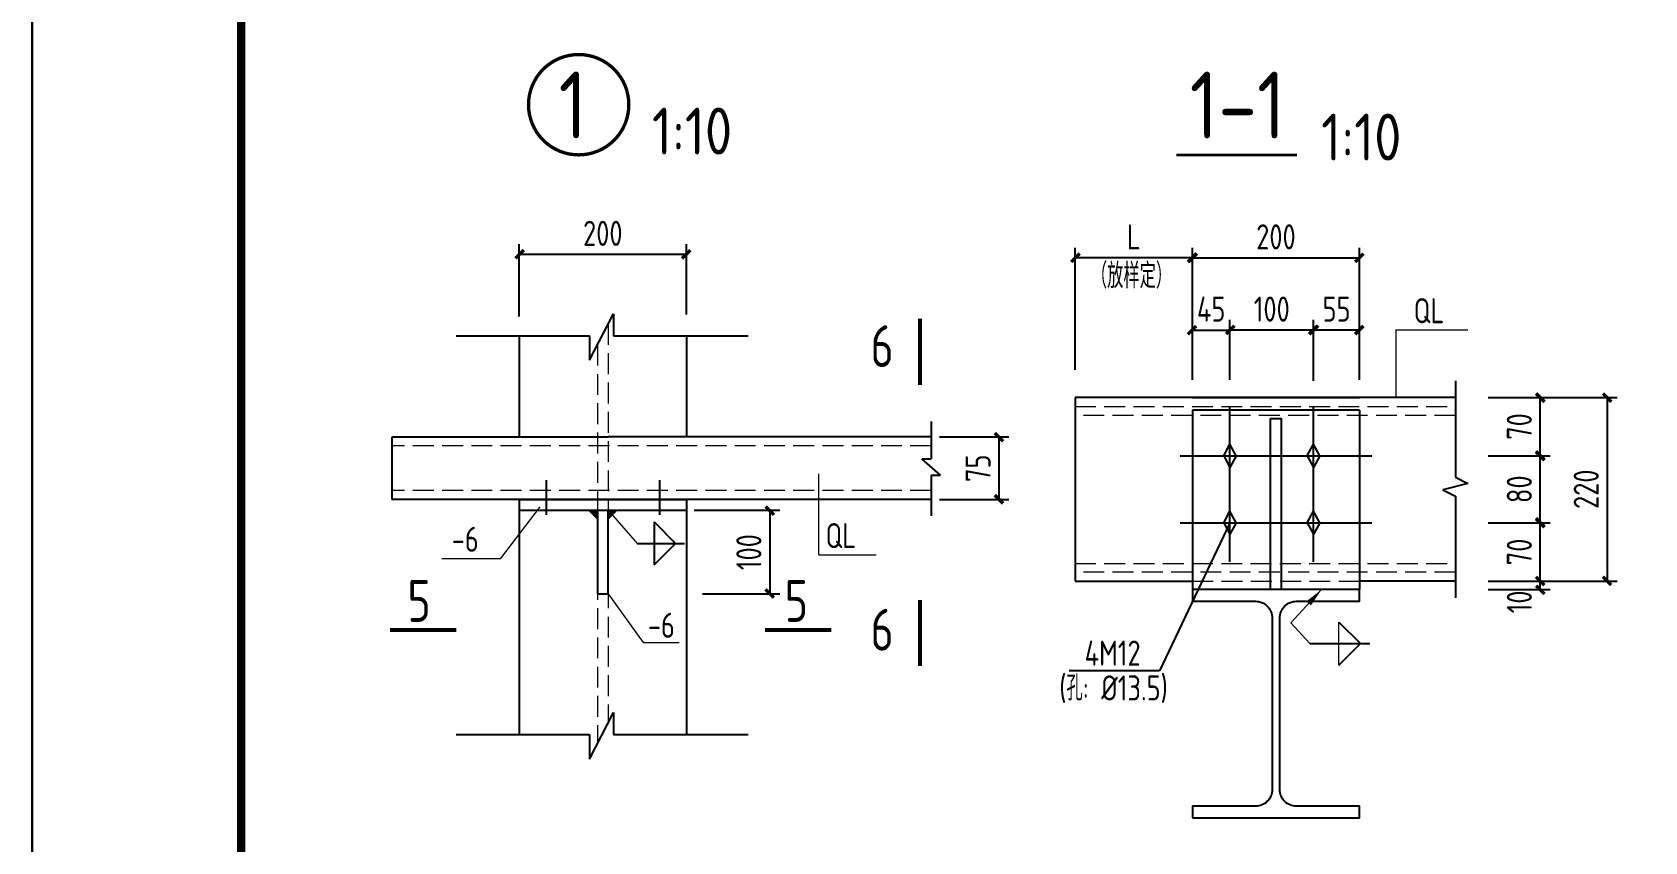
# Model space of a CAD drawing. Header units: millimetres. Extents: x 866309 to 879639, y 39442 to 44891.
# Drawn here: x 875109.8 to 875302.7, y 39849 to 39945.8 of the extents above; entities that cross this region are included whole.
import ezdxf

# ---------------------------------------------------------------- set-up
doc = ezdxf.new("R2010")
doc.units = ezdxf.units.MM
doc.header["$LTSCALE"] = 1000
doc.header["$MEASUREMENT"] = 0
for name, pattern in [('CENTER', [2, 1.25, -0.25, 0.25, -0.25]), ('DASH', [0.35, 0.25, -0.1]), ('DOTE', [2.42, 2, -0.2, 0.02, -0.2])]:
    doc.linetypes.add(name, pattern=pattern)
for name, color, linetype, lineweight in [('1', 4, 'Continuous', 70), ('D3', 62, 'Continuous', 9), ('LZ', 64, 'Continuous', 9), ('数字', 3, 'Continuous', 9)]:
    doc.layers.add(name, color=color, linetype=linetype, lineweight=lineweight)
for name, color, linetype in [('D1', 112, 'Continuous'), ('D2', 6, 'Continuous'), ('DIM', 7, 'Continuous'), ('DOTE', 1, 'DOTE'), ('GJ', 6, 'Continuous'), ('Prof', 2, 'Continuous'), ('PUB_DIM', 3, 'Continuous'), ('THIN', 7, 'Continuous'), ('文字', 7, 'Continuous'), ('桩', 6, 'Continuous')]:
    doc.layers.add(name, color=color, linetype=linetype)
doc.styles.add('GBHZ', font='gbenor.shx', dxfattribs={"width": 0.9, "bigfont": 'gbcbig.shx'})
doc.dimstyles.new('Y10', dxfattribs={"dimscale": 0, "dimtxt": 3, "dimasz": 0.01, "dimexe": 1.2, "dimexo": 1, "dimgap": 1, "dimtad": 1, "dimdec": 0, "dimlfac": 10, "dimzin": 0, "dimdsep": 46, "dimtxsty": 'GBHZ', "dimblk1": 'DX', "dimblk2": 'DX', "dimsah": 1, "dimcen": 0.09, "dimdle": 1, "dimadec": 0, "dimazin": 0, "dimtfac": 1, "dimtdec": 0, "dimtix": 1, "dimtmove": 2, "dimatfit": 3, "dimldrblk": 'DX', "dimfxl": 0, "dimtolj": 1, "dimtzin": 0, "dimarcsym": 0})

# ---------------------------------------------------------------- blocks, each defined once
blk = doc.blocks.new('DX')
at = {"color": 0, "linetype": 'ByBlock', "const_width": 40}
blk.add_lwpolyline([(-54, -51), (46, 49)], dxfattribs=at)
blk = doc.blocks.new('*D455')
at = {"layer": 'Defpoints', "color": 0, "linetype": 'ByBlock', "transparency": 16777216}
for p in [(875234.55, 39918.86), (875248.58, 39909.68), (875234.55, 39904.44)]:
    blk.add_point(p, dxfattribs=at)
at = {"layer": 'DIM', "color": 0, "linetype": 'ByBlock', "lineweight": -2, "transparency": 16777216}
for p, q in [((875234.55, 39905.44), (875234.55, 39920.06)), ((875248.57, 39918.86), (875234.56, 39918.86)), ((875248.58, 39910.68), (875248.58, 39920.06))]:
    blk.add_line(p, q, dxfattribs=at)
at = {"layer": 'DIM', "color": 0, "linetype": 'ByBlock', "lineweight": -2, "transparency": 16777216, "xscale": 0.01, "yscale": 0.01, "zscale": 0.01, "rotation": 180}
blk.add_blockref('DX', (875234.55, 39918.86), dxfattribs=at)
at = {"layer": 'DIM', "color": 0, "linetype": 'ByBlock', "lineweight": -2, "transparency": 16777216, "xscale": 0.01, "yscale": 0.01, "zscale": 0.01}
blk.add_blockref('DX', (875248.58, 39918.86), dxfattribs=at)
at = {"layer": 'DIM', "color": 0, "linetype": 'ByBlock', "transparency": 16777216, "insert": (875241.57, 39921.36), "char_height": 3, "attachment_point": 5, "style": 'GBHZ'}
blk.add_mtext('\\A1;L', dxfattribs=at)
blk = doc.blocks.new('*D456')
at = {"layer": 'Defpoints', "color": 0, "linetype": 'ByBlock', "transparency": 16777216}
for p in [(875188.07, 39919.28), (875168.07, 39910.84), (875188.07, 39911.06)]:
    blk.add_point(p, dxfattribs=at)
at = {"layer": 'DIM', "color": 0, "linetype": 'ByBlock', "lineweight": -2, "transparency": 16777216}
for p, q in [((875168.07, 39911.84), (875168.07, 39920.48)), ((875188.07, 39912.06), (875188.07, 39920.48)), ((875168.08, 39919.28), (875188.06, 39919.28))]:
    blk.add_line(p, q, dxfattribs=at)
at = {"layer": 'DIM', "color": 0, "linetype": 'ByBlock', "lineweight": -2, "transparency": 16777216, "xscale": 0.01, "yscale": 0.01, "zscale": 0.01, "rotation": 180}
blk.add_blockref('DX', (875168.07, 39919.28), dxfattribs=at)
at = {"layer": 'DIM', "color": 0, "linetype": 'ByBlock', "lineweight": -2, "transparency": 16777216, "xscale": 0.01, "yscale": 0.01, "zscale": 0.01}
blk.add_blockref('DX', (875188.07, 39919.28), dxfattribs=at)
at = {"layer": 'DIM', "color": 0, "linetype": 'ByBlock', "transparency": 16777216, "insert": (875178.07, 39921.78), "char_height": 3, "attachment_point": 5, "style": 'GBHZ'}
blk.add_mtext('\\A1;200', dxfattribs=at)
blk = doc.blocks.new('*D457')
at = {"layer": 'Defpoints', "color": 0, "linetype": 'ByBlock', "transparency": 16777216}
for p in [(875187.99, 39888.66), (875188.99, 39878.66), (875198.04, 39878.66)]:
    blk.add_point(p, dxfattribs=at)
at = {"layer": 'DIM', "color": 0, "linetype": 'ByBlock', "lineweight": -2, "transparency": 16777216}
for p, q in [((875188.99, 39888.66), (875199.24, 39888.66)), ((875198.04, 39888.65), (875198.04, 39878.67)), ((875189.99, 39878.66), (875199.24, 39878.66))]:
    blk.add_line(p, q, dxfattribs=at)
at = {"layer": 'DIM', "color": 0, "linetype": 'ByBlock', "lineweight": -2, "transparency": 16777216, "xscale": 0.01, "yscale": 0.01, "zscale": 0.01}
for p, rotation in [((875198.04, 39888.66), 90), ((875198.04, 39878.66), 270)]:
    blk.add_blockref('DX', p, dxfattribs=dict(at, rotation=rotation))
at = {"layer": 'DIM', "color": 0, "linetype": 'ByBlock', "transparency": 16777216, "insert": (875195.54, 39883.66), "char_height": 3, "attachment_point": 5, "rotation": 90, "style": 'GBHZ'}
blk.add_mtext('\\A1;100', dxfattribs=at)
blk = doc.blocks.new('*D458')
at = {"layer": 'Defpoints', "color": 0, "linetype": 'ByBlock', "transparency": 16777216}
for p in [(875217.35, 39897.44), (875217.35, 39889.95), (875225.45, 39889.95)]:
    blk.add_point(p, dxfattribs=at)
at = {"layer": 'DIM', "color": 0, "linetype": 'ByBlock', "lineweight": -2, "transparency": 16777216}
for p, q in [((875218.35, 39897.44), (875226.65, 39897.44)), ((875225.45, 39897.43), (875225.45, 39889.96)), ((875218.35, 39889.95), (875226.65, 39889.95))]:
    blk.add_line(p, q, dxfattribs=at)
at = {"layer": 'DIM', "color": 0, "linetype": 'ByBlock', "lineweight": -2, "transparency": 16777216, "xscale": 0.01, "yscale": 0.01, "zscale": 0.01}
for p, rotation in [((875225.45, 39897.44), 90), ((875225.45, 39889.95), 270)]:
    blk.add_blockref('DX', p, dxfattribs=dict(at, rotation=rotation))
at = {"layer": 'DIM', "color": 0, "linetype": 'ByBlock', "transparency": 16777216, "insert": (875222.95, 39893.69), "char_height": 3, "attachment_point": 5, "rotation": 90, "style": 'GBHZ'}
blk.add_mtext('\\A1;75', dxfattribs=at)
blk = doc.blocks.new('*D459')
at = {"layer": 'Defpoints', "color": 0, "linetype": 'ByBlock', "transparency": 16777216}
for p in [(875282.95, 39880.18), (875290.19, 39880.18), (875282.95, 39879.18)]:
    blk.add_point(p, dxfattribs=at)
at = {"layer": 'DIM', "color": 0, "linetype": 'ByBlock', "lineweight": -2, "transparency": 16777216}
for p, q in [((875283.95, 39880.18), (875291.39, 39880.18)), ((875290.19, 39880.19), (875290.19, 39880.2)), ((875290.19, 39879.18), (875290.19, 39880.18)), ((875283.95, 39879.18), (875291.39, 39879.18)), ((875290.19, 39879.17), (875290.19, 39879.16))]:
    blk.add_line(p, q, dxfattribs=at)
at = {"layer": 'DIM', "color": 0, "linetype": 'ByBlock', "lineweight": -2, "transparency": 16777216, "xscale": 0.01, "yscale": 0.01, "zscale": 0.01}
for p, rotation in [((875290.19, 39880.18), 270), ((875290.19, 39879.18), 90)]:
    blk.add_blockref('DX', p, dxfattribs=dict(at, rotation=rotation))
at = {"layer": 'DIM', "color": 0, "linetype": 'ByBlock', "transparency": 16777216, "insert": (875287.69, 39877.71), "char_height": 3, "attachment_point": 5, "rotation": 90, "style": 'GBHZ'}
blk.add_mtext('\\A1;10', dxfattribs=at)
blk = doc.blocks.new('*D460')
at = {"layer": 'Defpoints', "color": 0, "linetype": 'ByBlock', "transparency": 16777216}
for p in [(875282.95, 39887.17), (875290.19, 39887.17), (875282.95, 39880.18)]:
    blk.add_point(p, dxfattribs=at)
at = {"layer": 'DIM', "color": 0, "linetype": 'ByBlock', "lineweight": -2, "transparency": 16777216}
for p, q in [((875283.95, 39887.17), (875291.39, 39887.17)), ((875290.19, 39880.19), (875290.19, 39887.16)), ((875283.95, 39880.18), (875291.39, 39880.18))]:
    blk.add_line(p, q, dxfattribs=at)
at = {"layer": 'DIM', "color": 0, "linetype": 'ByBlock', "lineweight": -2, "transparency": 16777216, "xscale": 0.01, "yscale": 0.01, "zscale": 0.01}
for p, rotation in [((875290.19, 39887.17), 90), ((875290.19, 39880.18), 270)]:
    blk.add_blockref('DX', p, dxfattribs=dict(at, rotation=rotation))
at = {"layer": 'DIM', "color": 0, "linetype": 'ByBlock', "transparency": 16777216, "insert": (875287.69, 39883.68), "char_height": 3, "attachment_point": 5, "rotation": 90, "style": 'GBHZ'}
blk.add_mtext('\\A1;70', dxfattribs=at)
blk = doc.blocks.new('*D461')
at = {"layer": 'Defpoints', "color": 0, "linetype": 'ByBlock', "transparency": 16777216}
for p in [(875282.95, 39895.18), (875290.19, 39895.18), (875282.95, 39887.17)]:
    blk.add_point(p, dxfattribs=at)
at = {"layer": 'DIM', "color": 0, "linetype": 'ByBlock', "lineweight": -2, "transparency": 16777216}
for p, q in [((875283.95, 39895.18), (875291.39, 39895.18)), ((875290.19, 39887.18), (875290.19, 39895.17)), ((875283.95, 39887.17), (875291.39, 39887.17))]:
    blk.add_line(p, q, dxfattribs=at)
at = {"layer": 'DIM', "color": 0, "linetype": 'ByBlock', "lineweight": -2, "transparency": 16777216, "xscale": 0.01, "yscale": 0.01, "zscale": 0.01}
for p, rotation in [((875290.19, 39895.18), 90), ((875290.19, 39887.17), 270)]:
    blk.add_blockref('DX', p, dxfattribs=dict(at, rotation=rotation))
at = {"layer": 'DIM', "color": 0, "linetype": 'ByBlock', "transparency": 16777216, "insert": (875287.69, 39891.18), "char_height": 3, "attachment_point": 5, "rotation": 90, "style": 'GBHZ'}
blk.add_mtext('\\A1;80', dxfattribs=at)
blk = doc.blocks.new('*D462')
at = {"layer": 'Defpoints', "color": 0, "linetype": 'ByBlock', "transparency": 16777216}
for p in [(875282.95, 39902.17), (875290.19, 39902.17), (875282.95, 39895.18)]:
    blk.add_point(p, dxfattribs=at)
at = {"layer": 'DIM', "color": 0, "linetype": 'ByBlock', "lineweight": -2, "transparency": 16777216}
for p, q in [((875283.95, 39902.17), (875291.39, 39902.17)), ((875290.19, 39895.19), (875290.19, 39902.16)), ((875283.95, 39895.18), (875291.39, 39895.18))]:
    blk.add_line(p, q, dxfattribs=at)
at = {"layer": 'DIM', "color": 0, "linetype": 'ByBlock', "lineweight": -2, "transparency": 16777216, "xscale": 0.01, "yscale": 0.01, "zscale": 0.01}
for p, rotation in [((875290.19, 39902.17), 90), ((875290.19, 39895.18), 270)]:
    blk.add_blockref('DX', p, dxfattribs=dict(at, rotation=rotation))
at = {"layer": 'DIM', "color": 0, "linetype": 'ByBlock', "transparency": 16777216, "insert": (875287.69, 39898.68), "char_height": 3, "attachment_point": 5, "rotation": 90, "style": 'GBHZ'}
blk.add_mtext('\\A1;70', dxfattribs=at)
blk = doc.blocks.new('*D463')
at = {"layer": 'Defpoints', "color": 0, "linetype": 'ByBlock', "transparency": 16777216}
for p in [(875282.95, 39902.17), (875282.95, 39880.18), (875298.19, 39880.18)]:
    blk.add_point(p, dxfattribs=at)
at = {"layer": 'DIM', "color": 0, "linetype": 'ByBlock', "lineweight": -2, "transparency": 16777216}
for p, q in [((875283.95, 39902.17), (875299.39, 39902.17)), ((875298.19, 39902.16), (875298.19, 39880.19)), ((875283.95, 39880.18), (875299.39, 39880.18))]:
    blk.add_line(p, q, dxfattribs=at)
at = {"layer": 'DIM', "color": 0, "linetype": 'ByBlock', "lineweight": -2, "transparency": 16777216, "xscale": 0.01, "yscale": 0.01, "zscale": 0.01}
for p, rotation in [((875298.19, 39902.17), 90), ((875298.19, 39880.18), 270)]:
    blk.add_blockref('DX', p, dxfattribs=dict(at, rotation=rotation))
at = {"layer": 'DIM', "color": 0, "linetype": 'ByBlock', "transparency": 16777216, "insert": (875295.69, 39891.18), "char_height": 3, "attachment_point": 5, "rotation": 90, "style": 'GBHZ'}
blk.add_mtext('\\A1;220', dxfattribs=at)
blk = doc.blocks.new('*D464')
at = {"layer": 'Defpoints', "color": 0, "linetype": 'ByBlock', "transparency": 16777216}
for p in [(875253.08, 39910.22), (875248.58, 39903.27), (875253.08, 39903.27)]:
    blk.add_point(p, dxfattribs=at)
at = {"layer": 'DIM', "color": 0, "linetype": 'ByBlock', "lineweight": -2, "transparency": 16777216}
for p, q in [((875248.58, 39904.27), (875248.58, 39911.42)), ((875253.08, 39904.27), (875253.08, 39911.42)), ((875248.57, 39910.22), (875248.56, 39910.22)), ((875248.58, 39910.22), (875253.08, 39910.22)), ((875253.09, 39910.22), (875253.1, 39910.22))]:
    blk.add_line(p, q, dxfattribs=at)
at = {"layer": 'DIM', "color": 0, "linetype": 'ByBlock', "lineweight": -2, "transparency": 16777216, "xscale": 0.01, "yscale": 0.01, "zscale": 0.01}
blk.add_blockref('DX', (875248.58, 39910.22), dxfattribs=at)
at = {"layer": 'DIM', "color": 0, "linetype": 'ByBlock', "lineweight": -2, "transparency": 16777216, "xscale": 0.01, "yscale": 0.01, "zscale": 0.01, "rotation": 180}
blk.add_blockref('DX', (875253.08, 39910.22), dxfattribs=at)
at = {"layer": 'DIM', "color": 0, "linetype": 'ByBlock', "transparency": 16777216, "insert": (875250.83, 39912.72), "char_height": 3, "attachment_point": 5, "style": 'GBHZ'}
blk.add_mtext('\\A1;45', dxfattribs=at)
blk = doc.blocks.new('*D465')
at = {"layer": 'Defpoints', "color": 0, "linetype": 'ByBlock', "transparency": 16777216}
for p in [(875253.08, 39910.22), (875253.08, 39903.27), (875263.08, 39903.13)]:
    blk.add_point(p, dxfattribs=at)
at = {"layer": 'DIM', "color": 0, "linetype": 'ByBlock', "lineweight": -2, "transparency": 16777216}
for p, q in [((875253.08, 39904.27), (875253.08, 39911.42)), ((875263.08, 39904.13), (875263.08, 39911.42)), ((875263.07, 39910.22), (875253.09, 39910.22))]:
    blk.add_line(p, q, dxfattribs=at)
at = {"layer": 'DIM', "color": 0, "linetype": 'ByBlock', "lineweight": -2, "transparency": 16777216, "xscale": 0.01, "yscale": 0.01, "zscale": 0.01, "rotation": 180}
blk.add_blockref('DX', (875253.08, 39910.22), dxfattribs=at)
at = {"layer": 'DIM', "color": 0, "linetype": 'ByBlock', "lineweight": -2, "transparency": 16777216, "xscale": 0.01, "yscale": 0.01, "zscale": 0.01}
blk.add_blockref('DX', (875263.08, 39910.22), dxfattribs=at)
at = {"layer": 'DIM', "color": 0, "linetype": 'ByBlock', "transparency": 16777216, "insert": (875258.08, 39912.72), "char_height": 3, "attachment_point": 5, "style": 'GBHZ'}
blk.add_mtext('\\A1;100', dxfattribs=at)
blk = doc.blocks.new('*D466')
at = {"layer": 'Defpoints', "color": 0, "linetype": 'ByBlock', "transparency": 16777216}
for p in [(875263.08, 39910.22), (875263.08, 39903.27), (875268.58, 39903.27)]:
    blk.add_point(p, dxfattribs=at)
at = {"layer": 'DIM', "color": 0, "linetype": 'ByBlock', "lineweight": -2, "transparency": 16777216}
for p, q in [((875263.08, 39904.27), (875263.08, 39911.42)), ((875268.58, 39904.27), (875268.58, 39911.42)), ((875268.57, 39910.22), (875263.09, 39910.22))]:
    blk.add_line(p, q, dxfattribs=at)
at = {"layer": 'DIM', "color": 0, "linetype": 'ByBlock', "lineweight": -2, "transparency": 16777216, "xscale": 0.01, "yscale": 0.01, "zscale": 0.01, "rotation": 180}
blk.add_blockref('DX', (875263.08, 39910.22), dxfattribs=at)
at = {"layer": 'DIM', "color": 0, "linetype": 'ByBlock', "lineweight": -2, "transparency": 16777216, "xscale": 0.01, "yscale": 0.01, "zscale": 0.01}
blk.add_blockref('DX', (875268.58, 39910.22), dxfattribs=at)
at = {"layer": 'DIM', "color": 0, "linetype": 'ByBlock', "transparency": 16777216, "insert": (875265.83, 39912.72), "char_height": 3, "attachment_point": 5, "style": 'GBHZ'}
blk.add_mtext('\\A1;55', dxfattribs=at)
blk = doc.blocks.new('*D467')
at = {"layer": 'Defpoints', "color": 0, "linetype": 'ByBlock', "transparency": 16777216}
for p in [(875268.58, 39918.86), (875248.58, 39905.27), (875268.58, 39905.27)]:
    blk.add_point(p, dxfattribs=at)
at = {"layer": 'DIM', "color": 0, "linetype": 'ByBlock', "lineweight": -2, "transparency": 16777216}
for p, q in [((875248.58, 39906.27), (875248.58, 39920.06)), ((875248.59, 39918.86), (875268.57, 39918.86)), ((875268.58, 39906.27), (875268.58, 39920.06))]:
    blk.add_line(p, q, dxfattribs=at)
at = {"layer": 'DIM', "color": 0, "linetype": 'ByBlock', "lineweight": -2, "transparency": 16777216, "xscale": 0.01, "yscale": 0.01, "zscale": 0.01, "rotation": 180}
blk.add_blockref('DX', (875248.58, 39918.86), dxfattribs=at)
at = {"layer": 'DIM', "color": 0, "linetype": 'ByBlock', "lineweight": -2, "transparency": 16777216, "xscale": 0.01, "yscale": 0.01, "zscale": 0.01}
blk.add_blockref('DX', (875268.58, 39918.86), dxfattribs=at)
at = {"layer": 'DIM', "color": 0, "linetype": 'ByBlock', "transparency": 16777216, "insert": (875258.58, 39921.36), "char_height": 3, "attachment_point": 5, "style": 'GBHZ'}
blk.add_mtext('\\A1;200', dxfattribs=at)

msp = doc.modelspace()

# ---------------------------------------------------------------- linework, layer by layer
for p, q in [((875109.829, 39448.627), (875109.829, 40042.627)), ((875109.829, 40042.627), (875109.829, 39448.627))]:
    msp.add_line(p, q)
at = {"color": 0, "const_width": 1}
msp.add_lwpolyline([(875940.829, 39458.627), (875134.829, 39458.627), (875134.829, 40032.627), (875940.829, 40032.627)], close=True, dxfattribs=at)
at = {"linetype": 'ByBlock', "ltscale": 0.5, "const_width": 0.4}
msp.add_lwpolyline([(875169.183, 39937.164, 1), (875181.183, 39937.164, 1)], format="xyb", close=True, dxfattribs=at)
at = {"layer": '1', "const_width": 0.48}
for points in [[(875215.992, 39911.57), (875215.992, 39903.648)], [(875215.992, 39877.949), (875215.992, 39870.027)], [(875152.617, 39874.347), (875160.539, 39874.347)], [(875197.483, 39874.347), (875205.405, 39874.347)]]:
    msp.add_lwpolyline(points, dxfattribs=at)
at = {"layer": 'D1'}
for p, q in [((875176.465, 39906.604), (875179.341, 39912.153)), ((875179.341, 39912.153), (875179.341, 39909.536)), ((875160.539, 39909.536), (875176.465, 39909.536)), ((875176.465, 39909.536), (875176.465, 39906.604)), ((875179.341, 39909.536), (875195.449, 39909.536)), ((875217.351, 39899.264), (875217.351, 39894.834)), ((875218.475, 39892.854), (875216.227, 39894.834)), ((875216.227, 39894.834), (875217.351, 39894.834)), ((875217.351, 39892.854), (875217.351, 39888.018)), ((875217.351, 39892.854), (875218.475, 39892.854)), ((875184.193, 39887.269), (875184.193, 39882.13)), ((875184.193, 39887.269), (875186.762, 39884.699)), ((875182.164, 39884.699), (875187.844, 39884.699)), ((875184.193, 39882.13), (875186.762, 39884.699)), ((875266.108, 39875.295), (875268.677, 39872.726)), ((875262.648, 39872.726), (875269.795, 39872.726)), ((875266.108, 39870.157), (875268.677, 39872.726)), ((875176.465, 39858.918), (875179.341, 39864.467)), ((875179.341, 39864.467), (875179.341, 39861.85)), ((875160.539, 39861.85), (875176.465, 39861.85)), ((875176.465, 39861.85), (875176.465, 39858.918)), ((875179.341, 39861.85), (875195.449, 39861.85))]:
    msp.add_line(p, q, dxfattribs=at)
at = {"layer": 'D1', "color": 251}
for p, q in [((875253.082, 39887.175), (875244.67, 39869.459)), ((875244.67, 39869.459), (875233.847, 39869.459))]:
    msp.add_line(p, q, dxfattribs=at)
at = {"layer": 'D2'}
for p, q in [((875168.069, 39909.536), (875168.069, 39897.444)), ((875188.069, 39909.536), (875188.069, 39897.444)), ((875280.047, 39902.132), (875234.549, 39902.132)), ((875248.582, 39902.132), (875268.582, 39902.132)), ((875248.582, 39900.64), (875248.582, 39879.177)), ((875268.582, 39900.64), (875248.582, 39900.64)), ((875257.939, 39879.177), (875257.939, 39899.64)), ((875257.939, 39899.64), (875259.224, 39899.64)), ((875259.224, 39879.177), (875259.224, 39899.64)), ((875268.582, 39900.64), (875268.582, 39879.177)), ((875152.867, 39897.444), (875178.712, 39897.444)), ((875217.351, 39897.444), (875178.712, 39897.444)), ((875217.351, 39889.945), (875152.867, 39889.945)), ((875168.069, 39889.945), (875168.069, 39888.66)), ((875168.069, 39889.945), (875188.069, 39889.945)), ((875168.069, 39889.945), (875168.069, 39861.85)), ((875188.069, 39889.945), (875188.069, 39888.66)), ((875188.069, 39889.945), (875188.069, 39861.85)), ((875168.069, 39888.66), (875188.069, 39888.66)), ((875177.427, 39888.66), (875177.427, 39878.658)), ((875178.712, 39878.658), (875178.712, 39888.66)), ((875234.549, 39880.178), (875248.582, 39880.178)), ((875280.047, 39880.178), (875268.582, 39880.178)), ((875177.427, 39878.658), (875178.712, 39878.658))]:
    msp.add_line(p, q, dxfattribs=at)
at = {"layer": 'D2', "linetype": 'Continuous'}
for p, q in [((875234.549, 39902.132), (875234.549, 39880.178)), ((875171.288, 39892.265), (875171.288, 39888.125)), ((875184.85, 39892.265), (875184.85, 39888.125))]:
    msp.add_line(p, q, dxfattribs=at)
at = {"layer": 'D3'}
for p, q in [((875272.903, 39910.242), (875281.518, 39910.242)), ((875272.903, 39910.242), (875272.903, 39902.132)), ((875203.906, 39883.349), (875203.906, 39893.014)), ((875170.539, 39889.089), (875165.778, 39882.863)), ((875176.356, 39888.66), (875177.427, 39887.59)), ((875178.712, 39888.66), (875182.164, 39884.699)), ((875179.782, 39888.66), (875178.712, 39887.59)), ((875165.778, 39882.863), (875158.824, 39882.863)), ((875203.906, 39883.349), (875210.754, 39883.349)), ((875178.712, 39878.658), (875182.878, 39872.845)), ((875260.356, 39875.196), (875264.027, 39879.177)), ((875260.356, 39875.196), (875262.648, 39872.726)), ((875266.108, 39870.157), (875266.108, 39875.295)), ((875182.878, 39872.845), (875187.217, 39872.845))]:
    msp.add_line(p, q, dxfattribs=at)
for points in [[(875176.356, 39888.66), (875177.427, 39888.66), (875177.427, 39887.59), (875177.427, 39888.66)], [(875179.782, 39888.66), (875178.712, 39888.66), (875178.712, 39887.59), (875178.712, 39888.66)], [(875262.763, 39877.285), (875264.027, 39879.177), (875262.763, 39877.285), (875262.215, 39877.765)]]:
    msp.add_solid(points, dxfattribs=at)
at = {"layer": 'DOTE', "linetype": 'CENTER', "ltscale": 0.02}
for p, q in [((875253.082, 39882.5), (875253.082, 39901.061)), ((875263.082, 39882.5), (875263.082, 39901.061)), ((875247.131, 39895.178), (875270.033, 39895.178)), ((875247.131, 39887.175), (875270.033, 39887.175))]:
    msp.add_line(p, q, dxfattribs=at)
at = {"layer": 'GJ', "linetype": 'Continuous'}
msp.add_line((875152.867, 39889.945), (875152.867, 39897.444), dxfattribs=at)
at = {"layer": 'LZ', "linetype": 'DASH', "ltscale": 0.01}
for p, q in [((875178.712, 39910.939), (875178.712, 39863.253)), ((875177.427, 39908.46), (875177.427, 39860.773)), ((875234.549, 39901.061), (875280.047, 39901.061)), ((875280.047, 39899.99), (875234.549, 39899.99)), ((875217.351, 39896.373), (875152.867, 39896.373)), ((875217.351, 39891.016), (875152.867, 39891.016)), ((875234.549, 39882.319), (875280.047, 39882.319)), ((875280.047, 39881.248), (875234.549, 39881.248)), ((875248.582, 39880.178), (875268.582, 39880.178))]:
    msp.add_line(p, q, dxfattribs=at)
at = {"layer": 'Prof'}
msp.add_lwpolyline([(875248.582, 39851.875), (875268.582, 39851.875), (875268.582, 39853.275), (875261.032, 39853.275, -0.4142136), (875259.032, 39855.275), (875259.032, 39875.777, -0.4142136), (875261.032, 39877.777), (875268.582, 39877.777), (875268.582, 39879.177), (875248.582, 39879.177), (875248.582, 39877.777), (875256.132, 39877.777, -0.4142136), (875258.132, 39875.777), (875258.132, 39855.275, -0.4142136), (875256.132, 39853.275), (875248.582, 39853.275)], format="xyb", close=True, dxfattribs=at)
at = {"layer": 'THIN', "linetype": 'ByBlock'}
for p, q in [((875280.047, 39904.132), (875280.047, 39892.611)), ((875281.547, 39891.861), (875278.547, 39891.111)), ((875280.047, 39892.611), (875281.547, 39891.861)), ((875278.547, 39891.111), (875280.047, 39890.361)), ((875280.047, 39890.361), (875280.047, 39878.178))]:
    msp.add_line(p, q, dxfattribs=at)
at = {"layer": '文字', "color": 6, "const_width": 0.32}
msp.add_lwpolyline([(875246.66, 39931.164), (875261.117, 39931.164)], dxfattribs=at)
at = {"layer": '桩'}
for p, q in [((875252.333, 39895.178), (875253.082, 39896.559)), ((875252.333, 39895.178), (875253.082, 39893.796)), ((875253.831, 39895.178), (875253.082, 39896.559)), ((875253.831, 39895.178), (875253.082, 39893.796)), ((875262.333, 39895.178), (875263.082, 39896.559)), ((875262.333, 39895.178), (875263.082, 39893.796)), ((875263.831, 39895.178), (875263.082, 39896.559)), ((875263.831, 39895.178), (875263.082, 39893.796)), ((875252.333, 39887.175), (875253.082, 39888.556)), ((875253.831, 39887.175), (875253.082, 39888.556)), ((875262.333, 39887.175), (875263.082, 39888.556)), ((875263.831, 39887.175), (875263.082, 39888.556)), ((875252.333, 39887.175), (875253.082, 39885.793)), ((875253.831, 39887.175), (875253.082, 39885.793)), ((875262.333, 39887.175), (875263.082, 39885.793)), ((875263.831, 39887.175), (875263.082, 39885.793))]:
    msp.add_line(p, q, dxfattribs=at)

# ---------------------------------------------------------------- texts
at = {"layer": 'DIM', "linetype": 'ByBlock', "style": 'GBHZ', "width": 0.9}
msp.add_text('（放样定）', height=3, dxfattribs=at).set_placement((875236.448, 39915.212))
at = {"layer": 'PUB_DIM', "style": 'GBHZ', "width": 0.9}
for s, p in [('6', (875210.091, 39905.793)), ('5', (875154.709, 39875.323)), ('5', (875199.827, 39875.323)), ('6', (875210.091, 39871.882))]:
    msp.add_text(s, height=5, dxfattribs=at).set_placement(p)
at = {"layer": '数字', "style": 'GBHZ', "width": 0.9}
for s, p in [('QL', (875275.052, 39911.031)), ('-6', (875159.996, 39883.702)), ('QL', (875204.704, 39884.138)), ('-6', (875183.46, 39873.41)), ('4M12', (875235.698, 39870.082)), ('(孔: %%C13.5)', (875232.661, 39865.918))]:
    msp.add_text(s, height=3, dxfattribs=at).set_placement(p)
at = {"layer": '文字', "color": 6, "style": 'GBHZ'}
for s, height, p in [('1', 8, (875172.788, 39933.131)), ('1-1', 8, (875248.267, 39933.115)), ('1:10', 5.6, (875183.95, 39931.212, -0.009)), ('1:10', 5.6, (875263.996, 39930.494))]:
    msp.add_text(s, height=height, dxfattribs=at).set_placement(p)

# ---------------------------------------------------------------- dimensions: what is measured, and where the dimension line sits
at = {"layer": 'DIM', "linetype": 'ByBlock'}
for base, p1, p2, picture, middle in [((875188.069, 39919.277), (875168.069, 39910.844), (875188.069, 39911.058), '*D456', (875178.069, 39921.777)), ((875268.582, 39918.861), (875248.582, 39905.274), (875268.582, 39905.274), '*D467', (875258.582, 39921.361)), ((875253.082, 39910.22), (875248.582, 39903.274), (875253.082, 39903.274), '*D464', (875250.832, 39912.72))]:
    dim = msp.add_linear_dim(base=base, p1=p1, p2=p2, dimstyle='Y10', override={"dimscale": 1}, dxfattribs=at)
    dim.commit()
    dim.dimension.update_dxf_attribs({"geometry": picture, "text_midpoint": middle})
dim = msp.add_linear_dim(base=(875234.554, 39918.861), p1=(875248.582, 39909.682), p2=(875234.554, 39904.441), text='L', dimstyle='Y10', override={"dimscale": 1}, dxfattribs=at)
dim.commit()
dim.dimension.update_dxf_attribs({"geometry": '*D455', "text_midpoint": (875241.568, 39921.361)})
for base, p1, p2, angle, picture, middle in [((875253.082, 39910.22), (875263.082, 39903.132), (875253.082, 39903.274), 180, '*D465', (875258.082, 39912.72)), ((875263.082, 39910.22), (875268.582, 39903.274), (875263.082, 39903.274), 180, '*D466', (875265.832, 39912.72)), ((875290.187, 39902.175), (875282.949, 39895.178), (875282.949, 39902.175), 90, '*D462', (875287.687, 39898.676)), ((875298.186, 39880.178), (875282.949, 39902.175), (875282.949, 39880.178), 90, '*D463', (875295.686, 39891.176)), ((875225.452, 39889.945), (875217.351, 39897.444), (875217.351, 39889.945), 270, '*D458', (875222.952, 39893.694)), ((875290.187, 39895.178), (875282.949, 39887.175), (875282.949, 39895.178), 90, '*D461', (875287.687, 39891.176)), ((875198.037, 39878.658), (875187.99, 39888.66), (875188.99, 39878.658), 270, '*D457', (875195.537, 39883.659)), ((875290.187, 39887.175), (875282.949, 39880.178), (875282.949, 39887.175), 90, '*D460', (875287.687, 39883.676))]:
    dim = msp.add_linear_dim(base=base, p1=p1, p2=p2, angle=angle, dimstyle='Y10', override={"dimscale": 1}, dxfattribs=at)
    dim.commit()
    dim.dimension.update_dxf_attribs({"geometry": picture, "text_midpoint": middle})
dim = msp.add_linear_dim(base=(875290.187, 39880.178), p1=(875282.949, 39879.177), p2=(875282.949, 39880.178), angle=90, dimstyle='Y10', override={"dimscale": 1}, dxfattribs=at)
dim.commit()
dim.dimension.update_dxf_attribs({"geometry": '*D459', "text_midpoint": (875287.687, 39877.709), "dimtype": 160})

doc.saveas('drawing.dxf')
